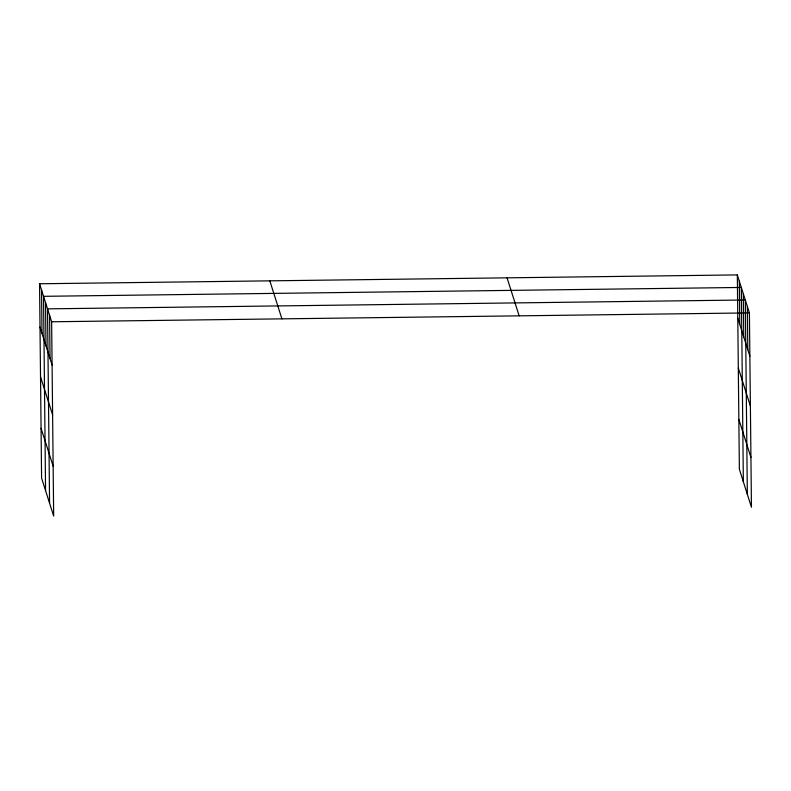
<?xml version="1.0" encoding="UTF-8"?>
<svg xmlns="http://www.w3.org/2000/svg" width="791" height="791" viewBox="0 0 791 791"><rect width="100%" height="100%" fill="white"/><g stroke="black" fill="none" stroke-linecap="round" stroke-linejoin="round"><path stroke-width="1.19" d="M39.55 283.771L51.633 321.779L53.669 516.088L41.587 478.09L39.55 283.771L737.331 274.912L749.413 312.91L751.45 507.229L739.367 469.221L737.331 274.912M51.633 321.779L749.413 312.91M737.785 318.17L749.868 356.177M738.3 368.013L750.392 406.02M738.843 419.378L750.926 457.376M507.061 277.839L519.153 315.836M269.82 280.845L281.903 318.852M40.005 327.039L52.087 365.046M40.529 376.882L52.611 414.889M41.063 428.238L53.155 466.245M747.357 306.453L747.811 349.711M747.337 494.306L745.31 299.987L47.529 308.856L49.566 503.175M743.313 293.718L743.767 336.986M743.352 481.759L741.315 287.449L43.535 296.318L45.571 490.628M739.318 281.181L739.773 324.439M49.586 315.322L50.031 358.58M45.532 302.587L45.987 345.855M41.547 290.05L42.002 333.308"/></g></svg>
